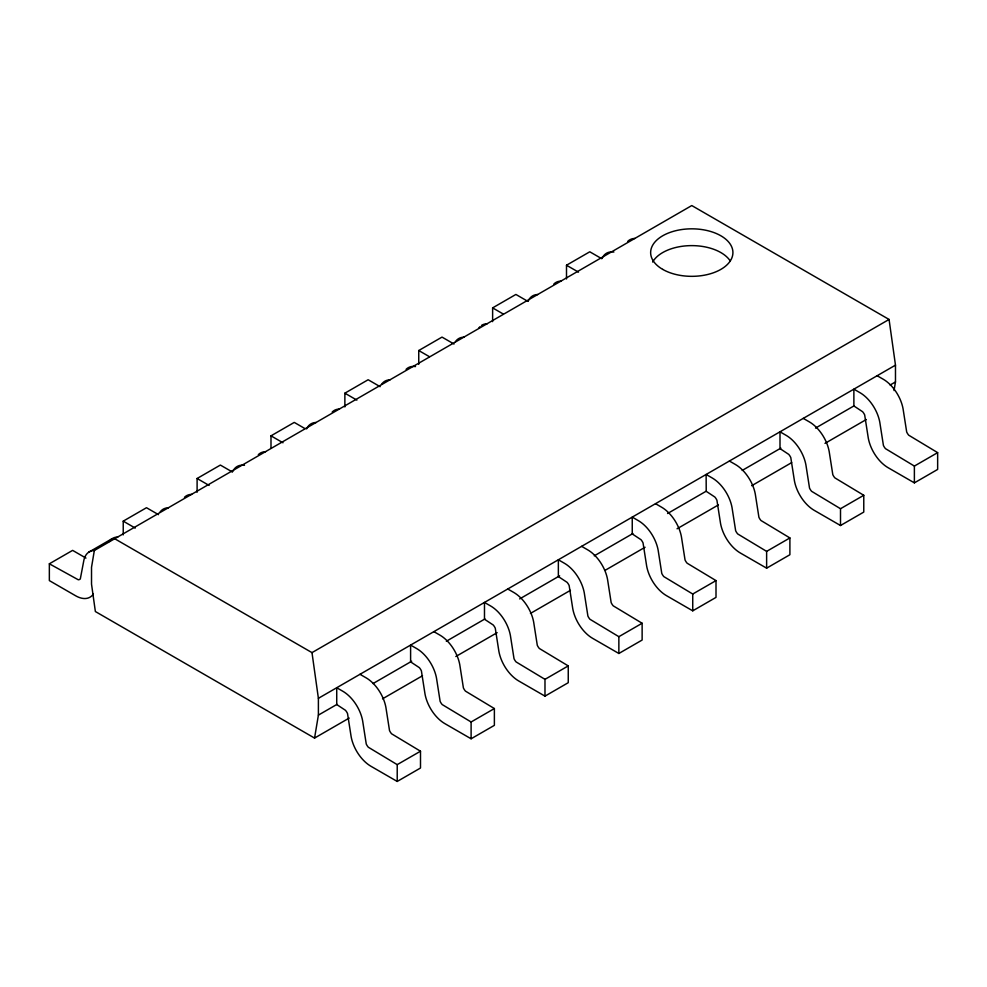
<?xml version="1.0" encoding="UTF-8"?>
<svg xmlns="http://www.w3.org/2000/svg" width="987" height="987" viewBox="0 0 987 987"><rect width="100%" height="100%" fill="white"/><g stroke="black" fill="none" stroke-linecap="round" stroke-linejoin="round"><path stroke-width="1.48" d="M894.037 390.556L895.48 381.932L895.48 365.141L889.065 319.455L691.776 205.555L94.345 550.487L91.52 567.328L91.52 584.119L95.369 611.533L314.557 738.079L318.394 715.106L318.394 698.315L311.991 652.629L114.702 538.729M93.37 594.014A28.796 16.619 60 0 1 75.617 595.766L49.35 580.603L49.35 563.799L72.619 550.376L85.955 558.074M123.227 534.892L123.227 521.148L146.495 507.713L158.5 514.646M197.104 492.242L197.104 478.498L220.372 465.062L232.377 471.996M270.993 448.061L270.993 435.847L294.262 422.411L304.921 428.568M344.87 406.928L344.87 393.184L368.139 379.748L380.143 386.682M418.747 364.277L418.747 350.533L442.016 337.098L454.02 344.031M492.624 321.626L492.624 307.882L515.893 294.447L527.897 301.38M566.501 278.963L566.501 265.232L589.782 251.796L601.774 258.717M88.818 552.14L112.086 538.705M311.991 652.629L889.065 319.455M318.394 698.315L895.48 365.141M318.394 715.106L337.06 704.336M373.037 683.559L411.69 661.241M446.346 641.242L484.987 618.923M519.643 598.924L559.629 575.84M594.273 555.829L632.926 533.523M667.582 513.511L706.223 491.193L706.124 474.463L712.219 477.979A28.796 16.619 60 0 1 732.317 509.391L735.648 530.735A8.229 4.75 60 0 0 737.721 533.955L766.628 551.375L789.896 537.94L789.896 554.731L766.628 568.167L740.349 553.004A28.796 16.619 60 0 1 720.251 521.605L716.92 500.249A8.229 4.75 60 0 0 714.847 497.029L706.124 491.255M742.212 470.429L780.865 448.11M815.509 428.099L854.162 405.793M890.138 385.016L895.48 381.932M314.557 738.079L349.201 718.067M382.524 698.833L422.51 675.75M455.821 656.515L497.14 632.667M530.451 613.42L570.437 590.337M605.093 570.338L645.066 547.254M677.057 528.785L718.376 504.937M751.687 485.703L791.673 462.619M824.996 443.373L866.302 419.524M397.218 764.641L420.499 751.218L420.499 768.009L397.218 781.445L370.952 766.27A28.796 16.619 60 0 1 350.854 734.871L347.523 713.527A8.229 4.75 60 0 0 345.45 710.295L336.727 704.533L336.727 687.729L342.822 691.258A28.796 16.619 60 0 1 362.92 722.657L366.251 744.001A8.229 4.75 60 0 0 368.324 747.233L397.218 764.641L397.218 781.445M471.107 721.99L494.376 708.555L494.376 725.346L471.107 738.782L444.841 723.619A28.796 16.619 60 0 1 424.731 692.22L421.4 670.864A8.229 4.75 60 0 0 419.339 667.644L410.604 661.87L410.604 645.079L416.699 648.595A28.796 16.619 60 0 1 436.797 680.006L440.128 701.35A8.229 4.75 60 0 0 442.201 704.57L471.107 721.99L471.107 738.782M544.984 679.34L568.253 665.904L568.253 682.696L544.984 696.131L518.718 680.968A28.796 16.619 60 0 1 498.608 649.569L495.277 628.213A8.229 4.75 60 0 0 493.216 624.993L484.481 619.219L484.481 602.428L490.576 605.944A28.796 16.619 60 0 1 510.686 637.343L514.017 658.699A8.229 4.75 60 0 0 516.078 661.919L544.984 679.34L544.984 696.131M618.861 636.689L642.13 623.253L642.13 640.045L618.861 653.48L592.595 638.318A28.796 16.619 60 0 1 572.485 606.906L569.154 585.562A8.229 4.75 60 0 0 567.093 582.342L558.358 576.568L558.358 559.777L564.453 563.293A28.796 16.619 60 0 1 584.563 594.692L587.894 616.036A8.229 4.75 60 0 0 589.955 619.268L618.861 636.689L618.861 653.48M692.738 594.026L716.007 580.603L716.007 597.394L692.738 610.83L666.472 595.654A28.796 16.619 60 0 1 646.374 564.256L643.043 542.912A8.229 4.75 60 0 0 640.97 539.679L632.248 533.918L632.248 517.114L638.33 520.642A28.796 16.619 60 0 1 658.44 552.041L661.771 573.385A8.229 4.75 60 0 0 663.832 576.618L692.738 594.026L692.738 610.83M840.505 508.724L863.773 495.289L863.773 512.08L840.505 525.516L814.238 510.353A28.796 16.619 60 0 1 794.128 478.942L790.797 457.598A8.229 4.75 60 0 0 788.736 454.378L780.001 448.604L780.001 431.812L786.096 435.329A28.796 16.619 60 0 1 806.194 466.728L809.525 488.084A8.229 4.75 60 0 0 811.598 491.304L840.505 508.724L840.505 525.516M914.381 466.074L937.65 452.638L937.65 469.43L914.381 482.865L888.115 467.702A28.796 16.619 60 0 1 868.005 436.291L864.674 414.947A8.229 4.75 60 0 0 862.613 411.727L853.878 405.953L853.878 389.162L859.973 392.678A28.796 16.619 60 0 1 880.083 424.077L883.414 445.421A8.229 4.75 60 0 0 885.475 448.653L914.381 466.074L914.381 482.865M877.147 375.726L883.242 379.242A28.796 16.619 60 0 1 903.352 410.641L906.683 431.985A8.229 4.75 60 0 0 908.743 435.218L937.65 452.638M566.501 265.232L578.505 272.153M803.27 418.377L809.365 421.893A28.796 16.619 60 0 1 829.462 453.292L832.806 474.648A8.229 4.75 60 0 0 834.866 477.868L863.773 495.289M492.624 307.882L503.296 314.039M729.393 461.028L735.488 464.544A28.796 16.619 60 0 1 755.586 495.955L758.917 517.299A8.229 4.75 60 0 0 760.989 520.519L789.896 537.94M418.747 350.533L429.419 356.689M655.516 503.691L661.598 507.207A28.796 16.619 60 0 1 681.709 538.606L685.04 559.95A8.229 4.75 60 0 0 687.1 563.182L716.007 580.603M344.87 393.184L356.875 400.117M581.627 546.342L587.721 549.858A28.796 16.619 60 0 1 607.832 581.257L611.163 602.613A8.229 4.75 60 0 0 613.223 605.833L642.13 623.253M270.993 435.847L282.985 442.768M507.75 588.992L513.845 592.508A28.796 16.619 60 0 1 533.955 623.92L537.286 645.264A8.229 4.75 60 0 0 539.346 648.484L568.253 665.904M197.104 478.498L209.108 485.431M433.873 631.643L439.968 635.159A28.796 16.619 60 0 1 460.065 666.57L463.397 687.914A8.229 4.75 60 0 0 465.469 691.134L494.376 708.555M123.227 521.148L135.231 528.082M359.996 674.306L366.091 677.822A28.796 16.619 60 0 1 386.188 709.221L389.52 730.565A8.229 4.75 60 0 0 391.592 733.797L420.499 751.218M49.35 563.799L78.257 579.764A8.229 4.75 60 0 0 80.317 578.925L83.648 561.418A28.796 16.619 60 0 1 94.518 550.462M766.628 551.375L766.628 568.167M109.273 541.542A28.796 16.619 60 0 1 117.798 537.027M602.119 258.286A28.796 16.619 60 0 1 613.877 252.043M627.72 241.396A28.796 16.619 60 0 1 634.949 238.447M528.23 300.936A28.796 16.619 60 0 1 537.804 294.533M553.843 284.046A28.796 16.619 60 0 1 561.072 281.098M455.402 341.712A28.796 16.619 60 0 1 463.927 337.184M478.67 328.276A28.796 16.619 60 0 1 479.966 326.697M481.483 325.439A28.796 16.619 60 0 1 487.196 323.761M406.089 369.348A28.796 16.619 60 0 1 415.502 366.572M381.525 384.362A28.796 16.619 60 0 1 390.038 379.847M306.599 428.901A28.796 16.619 60 0 1 316.161 422.498M332.212 412.011A28.796 16.619 60 0 1 339.429 409.062M232.722 471.552A28.796 16.619 60 0 1 244.48 465.309M258.323 454.662A28.796 16.619 60 0 1 265.552 451.713M159.882 512.327A28.796 16.619 60 0 1 168.407 507.799M184.446 497.312A28.796 16.619 60 0 1 191.675 494.376M652.654 262.036A41.133 23.75 0 0 1 690.703 245.627A41.133 23.75 0 0 1 730.183 260.864M662.696 269.377A41.133 23.75 0 0 0 731.515 258.73A41.133 23.75 0 0 0 681.141 229.638A41.133 23.75 0 0 0 662.696 269.377"/></g></svg>
